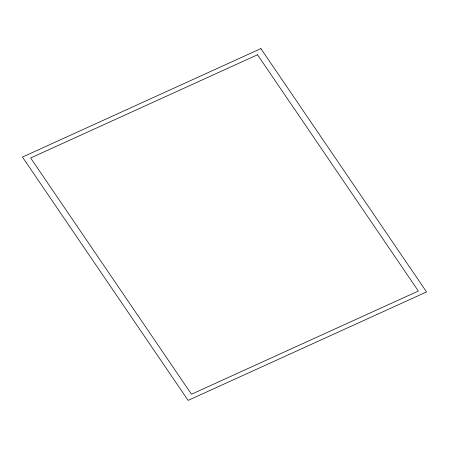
<?xml version="1.0" encoding="UTF-8"?>
<svg xmlns="http://www.w3.org/2000/svg" width="449" height="449" viewBox="0 0 449 449"><rect width="100%" height="100%" fill="white"/><g stroke="black" fill="none" stroke-linecap="round" stroke-linejoin="round"><path stroke-width="0.67" d="M260.886 48.604L22.45 157.066L188.114 400.396L426.55 291.934L260.886 48.604M257.513 54.772L30.644 157.975L191.487 394.228L418.356 291.025L257.513 54.772"/></g></svg>
